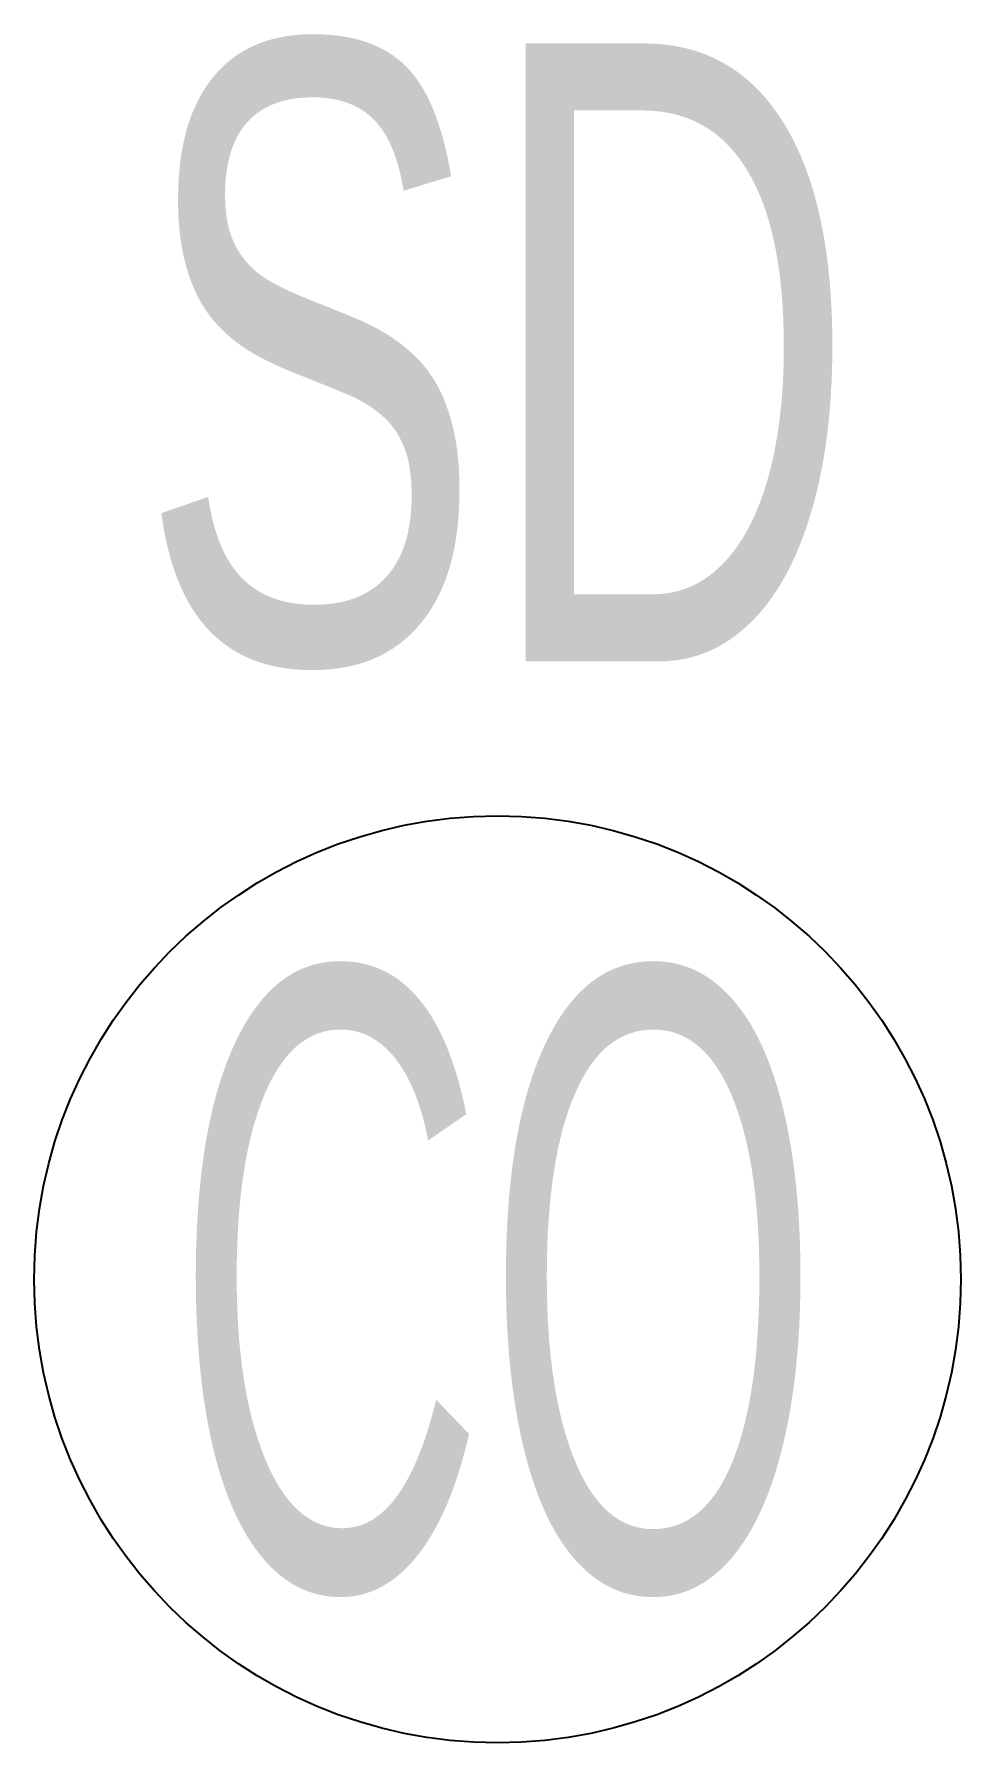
# Model space of a CAD drawing. Extents: x -1.5 to 1.5, y -1.5 to 4.03.
import ezdxf
from ezdxf.enums import TextEntityAlignment as Align

# ---------------------------------------------------------------- set-up
doc = ezdxf.new("R2010")
doc.units = 0
doc.header["$LTSCALE"] = 0.01
doc.header["$MEASUREMENT"] = 0
doc.layers.get('0').update_dxf_attribs({"lineweight": 20})
doc.styles.add('COA_Existing', font='arial.ttf', dxfattribs={"height": 2})

msp = doc.modelspace()

# ---------------------------------------------------------------- linework, layer by layer
at = {"color": 0, "linetype": 'ByBlock', "lineweight": -2}
msp.add_circle((0, 0), 1.5, dxfattribs=at)

# ---------------------------------------------------------------- texts
at = {"color": 0, "linetype": 'ByBlock', "lineweight": -2, "style": 'COA_Existing'}
for s, width, p in [('SD', 0.6, (0, 2)), ('CO', 0.5, (0, -1))]:
    msp.add_text(s, height=2, dxfattribs=dict(at, width=width)).set_placement(p, align=Align.CENTER)

doc.saveas('drawing.dxf')
